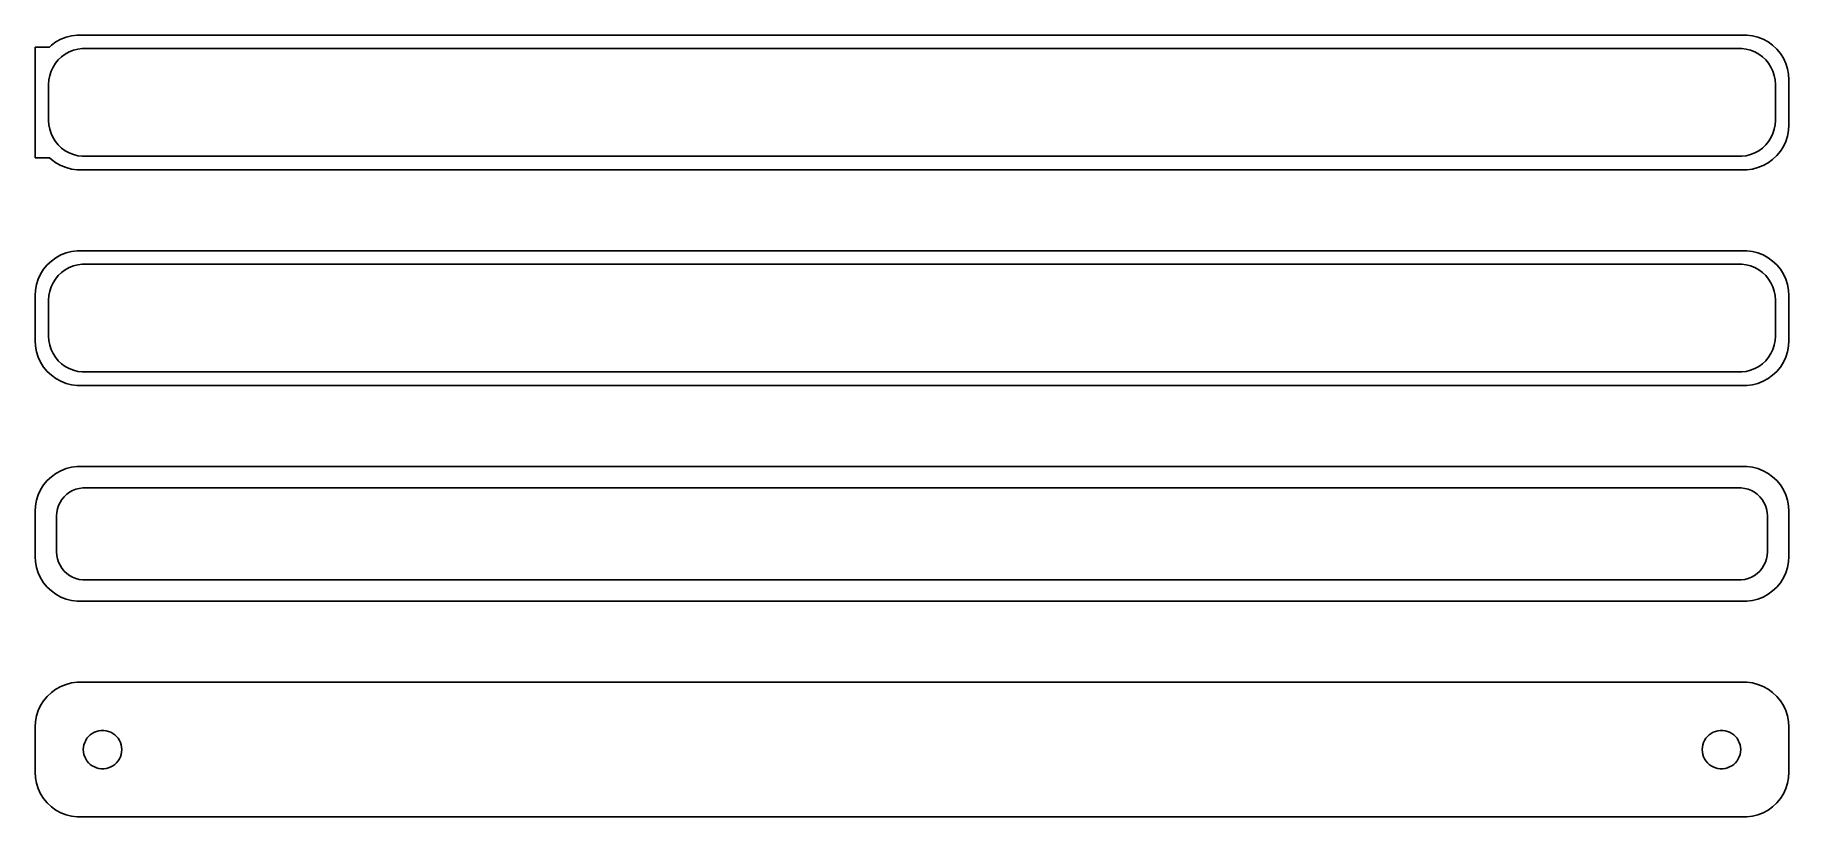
# Model space of a CAD drawing. Header units: metres. Extents: x -98 to 98, y 89 to 175.
import ezdxf

# ---------------------------------------------------------------- set-up
doc = ezdxf.new("R2010")
doc.units = ezdxf.units.M

msp = doc.modelspace()

# ---------------------------------------------------------------- linework, layer by layer
for p, q in [((-95.9, 174.153), (-97.5, 174.153)), ((-97.5, 174.153), (-97.5, 161.847)), ((-95.6871, 174.353), (-95.9, 174.153)), ((-95.1791, 174.722), (-95.6871, 174.353)), ((-94.6289, 175.024), (-95.1791, 174.722)), ((-94.0451, 175.255), (-94.6289, 175.024)), ((-94.1433, 173.377), (-93.7031, 173.619)), ((-93.4369, 175.411), (-94.0451, 175.255)), ((-93.7031, 173.619), (-93.2361, 173.804)), ((-92.8139, 175.49), (-93.4369, 175.411)), ((-93.2361, 173.804), (-92.7495, 173.929)), ((92.8139, 175.49), (-92.8139, 175.49)), ((-92.7495, 173.929), (-92.2512, 173.992)), ((-92.2512, 173.992), (92.2512, 173.992)), ((92.2512, 173.992), (92.7495, 173.929)), ((92.7495, 173.929), (93.2361, 173.804)), ((93.4369, 175.411), (92.8139, 175.49)), ((93.2361, 173.804), (93.7031, 173.619)), ((94.0451, 175.255), (93.4369, 175.411)), ((93.7031, 173.619), (94.1433, 173.377)), ((94.6289, 175.024), (94.0451, 175.255)), ((95.1791, 174.722), (94.6289, 175.024)), ((95.6871, 174.353), (95.1791, 174.722)), ((96.1448, 173.923), (95.6871, 174.353)), ((96.5451, 173.439), (96.1448, 173.923)), ((-95.7191, 171.472), (-95.5052, 171.927)), ((-95.5052, 171.927), (-95.2361, 172.351)), ((-95.2361, 172.351), (-94.9159, 172.738)), ((-94.9159, 172.738), (-94.5497, 173.082)), ((-94.5497, 173.082), (-94.1433, 173.377)), ((94.1433, 173.377), (94.5497, 173.082)), ((94.5497, 173.082), (94.9159, 172.738)), ((94.9159, 172.738), (95.2361, 172.351)), ((95.2361, 172.351), (95.5052, 171.927)), ((95.5052, 171.927), (95.7191, 171.472)), ((96.8815, 172.909), (96.5451, 173.439)), ((97.1489, 172.341), (96.8815, 172.909)), ((97.3429, 171.743), (97.1489, 172.341)), ((97.4606, 171.127), (97.3429, 171.743)), ((-96, 170), (-95.9685, 170.501)), ((-96, 166), (-96, 170)), ((-95.9685, 170.501), (-95.8743, 170.995)), ((-95.8743, 170.995), (-95.7191, 171.472)), ((95.7191, 171.472), (95.8743, 170.995)), ((95.8743, 170.995), (95.9685, 170.501)), ((95.9685, 170.501), (96, 170)), ((96, 170), (96, 166)), ((97.5, 170.5), (97.4606, 171.127)), ((97.5, 165.5), (97.5, 170.5)), ((-95.9685, 165.499), (-96, 166)), ((96, 166), (95.9685, 165.499)), ((-95.8743, 165.005), (-95.9685, 165.499)), ((-95.7191, 164.528), (-95.8743, 165.005)), ((-95.5052, 164.073), (-95.7191, 164.528)), ((-95.2361, 163.649), (-95.5052, 164.073)), ((95.5052, 164.073), (95.2361, 163.649)), ((95.7191, 164.528), (95.5052, 164.073)), ((95.8743, 165.005), (95.7191, 164.528)), ((95.9685, 165.499), (95.8743, 165.005)), ((97.1489, 163.659), (97.3429, 164.257)), ((97.3429, 164.257), (97.4606, 164.873)), ((97.4606, 164.873), (97.5, 165.5)), ((-94.9159, 163.262), (-95.2361, 163.649)), ((-94.5497, 162.918), (-94.9159, 163.262)), ((-94.1433, 162.623), (-94.5497, 162.918)), ((-93.7031, 162.381), (-94.1433, 162.623)), ((-93.2361, 162.196), (-93.7031, 162.381)), ((-92.7495, 162.071), (-93.2361, 162.196)), ((-92.2512, 162.008), (-92.7495, 162.071)), ((92.2512, 162.008), (-92.2512, 162.008)), ((92.7495, 162.071), (92.2512, 162.008)), ((93.2361, 162.196), (92.7495, 162.071)), ((93.7031, 162.381), (93.2361, 162.196)), ((94.1433, 162.623), (93.7031, 162.381)), ((94.5497, 162.918), (94.1433, 162.623)), ((94.9159, 163.262), (94.5497, 162.918)), ((95.2361, 163.649), (94.9159, 163.262)), ((95.6871, 161.647), (96.1448, 162.077)), ((96.1448, 162.077), (96.5451, 162.561)), ((96.5451, 162.561), (96.8815, 163.091)), ((96.8815, 163.091), (97.1489, 163.659)), ((-97.5, 161.847), (-95.9, 161.847)), ((-95.9, 161.847), (-95.6871, 161.647)), ((-95.6871, 161.647), (-95.1791, 161.278)), ((-95.1791, 161.278), (-94.6289, 160.976)), ((-94.6289, 160.976), (-94.0451, 160.745)), ((-94.0451, 160.745), (-93.4369, 160.589)), ((-93.4369, 160.589), (-92.8139, 160.51)), ((-92.8139, 160.51), (92.8139, 160.51)), ((92.8139, 160.51), (93.4369, 160.589)), ((93.4369, 160.589), (94.0451, 160.745)), ((94.0451, 160.745), (94.6289, 160.976)), ((94.6289, 160.976), (95.1791, 161.278)), ((95.1791, 161.278), (95.6871, 161.647)), ((-95.6871, 150.353), (-96.1448, 149.923)), ((-95.1791, 150.722), (-95.6871, 150.353)), ((-94.6289, 151.024), (-95.1791, 150.722)), ((-94.0451, 151.255), (-94.6289, 151.024)), ((-93.4369, 151.411), (-94.0451, 151.255)), ((-92.8139, 151.49), (-93.4369, 151.411)), ((92.8139, 151.49), (-92.8139, 151.49)), ((93.4369, 151.411), (92.8139, 151.49)), ((94.0451, 151.255), (93.4369, 151.411)), ((94.6289, 151.024), (94.0451, 151.255)), ((95.1791, 150.722), (94.6289, 151.024)), ((95.6871, 150.353), (95.1791, 150.722)), ((96.1448, 149.923), (95.6871, 150.353)), ((-97.1489, 148.341), (-97.3429, 147.743)), ((-96.8815, 148.909), (-97.1489, 148.341)), ((-96.5451, 149.439), (-96.8815, 148.909)), ((-96.1448, 149.923), (-96.5451, 149.439)), ((-95.5052, 147.927), (-95.2361, 148.351)), ((-95.2361, 148.351), (-94.9159, 148.738)), ((-94.9159, 148.738), (-94.5497, 149.082)), ((-94.5497, 149.082), (-94.1433, 149.377)), ((-94.1433, 149.377), (-93.7031, 149.619)), ((-93.7031, 149.619), (-93.2361, 149.804)), ((-93.2361, 149.804), (-92.7495, 149.929)), ((-92.7495, 149.929), (-92.2512, 149.992)), ((-92.2512, 149.992), (92.2512, 149.992)), ((92.2512, 149.992), (92.7495, 149.929)), ((92.7495, 149.929), (93.2361, 149.804)), ((93.2361, 149.804), (93.7031, 149.619)), ((93.7031, 149.619), (94.1433, 149.377)), ((94.1433, 149.377), (94.5497, 149.082)), ((94.5497, 149.082), (94.9159, 148.738)), ((94.9159, 148.738), (95.2361, 148.351)), ((95.2361, 148.351), (95.5052, 147.927)), ((96.5451, 149.439), (96.1448, 149.923)), ((96.8815, 148.909), (96.5451, 149.439)), ((97.1489, 148.341), (96.8815, 148.909)), ((97.3429, 147.743), (97.1489, 148.341)), ((-97.4606, 147.127), (-97.5, 146.5)), ((-97.5, 146.5), (-97.5, 141.5)), ((-97.3429, 147.743), (-97.4606, 147.127)), ((-96, 146), (-95.9685, 146.501)), ((-95.9685, 146.501), (-95.8743, 146.995)), ((-95.8743, 146.995), (-95.7191, 147.472)), ((-95.7191, 147.472), (-95.5052, 147.927)), ((95.5052, 147.927), (95.7191, 147.472)), ((95.7191, 147.472), (95.8743, 146.995)), ((95.8743, 146.995), (95.9685, 146.501)), ((95.9685, 146.501), (96, 146)), ((97.4606, 147.127), (97.3429, 147.743)), ((97.5, 146.5), (97.4606, 147.127)), ((97.5, 141.5), (97.5, 146.5)), ((-96, 142), (-96, 146)), ((96, 146), (96, 142)), ((-97.5, 141.5), (-97.4606, 140.873)), ((-97.4606, 140.873), (-97.3429, 140.257)), ((-95.9685, 141.499), (-96, 142)), ((-95.8743, 141.005), (-95.9685, 141.499)), ((-95.7191, 140.528), (-95.8743, 141.005)), ((-95.5052, 140.073), (-95.7191, 140.528)), ((95.7191, 140.528), (95.5052, 140.073)), ((95.8743, 141.005), (95.7191, 140.528)), ((95.9685, 141.499), (95.8743, 141.005)), ((96, 142), (95.9685, 141.499)), ((97.3429, 140.257), (97.4606, 140.873)), ((97.4606, 140.873), (97.5, 141.5)), ((-97.3429, 140.257), (-97.1489, 139.659)), ((-97.1489, 139.659), (-96.8815, 139.091)), ((-96.8815, 139.091), (-96.5451, 138.561)), ((-96.5451, 138.561), (-96.1448, 138.077)), ((-95.2361, 139.649), (-95.5052, 140.073)), ((-94.9159, 139.262), (-95.2361, 139.649)), ((-94.5497, 138.918), (-94.9159, 139.262)), ((-94.1433, 138.623), (-94.5497, 138.918)), ((-93.7031, 138.381), (-94.1433, 138.623)), ((94.1433, 138.623), (93.7031, 138.381)), ((94.5497, 138.918), (94.1433, 138.623)), ((94.9159, 139.262), (94.5497, 138.918)), ((95.2361, 139.649), (94.9159, 139.262)), ((95.5052, 140.073), (95.2361, 139.649)), ((96.1448, 138.077), (96.5451, 138.561)), ((96.5451, 138.561), (96.8815, 139.091)), ((96.8815, 139.091), (97.1489, 139.659)), ((97.1489, 139.659), (97.3429, 140.257)), ((-96.1448, 138.077), (-95.6871, 137.647)), ((-95.6871, 137.647), (-95.1791, 137.278)), ((-95.1791, 137.278), (-94.6289, 136.976)), ((-94.6289, 136.976), (-94.0451, 136.745)), ((-94.0451, 136.745), (-93.4369, 136.589)), ((-93.2361, 138.196), (-93.7031, 138.381)), ((-93.4369, 136.589), (-92.8139, 136.51)), ((-92.7495, 138.071), (-93.2361, 138.196)), ((-92.8139, 136.51), (92.8139, 136.51)), ((-92.2512, 138.008), (-92.7495, 138.071)), ((92.2512, 138.008), (-92.2512, 138.008)), ((92.7495, 138.071), (92.2512, 138.008)), ((93.2361, 138.196), (92.7495, 138.071)), ((92.8139, 136.51), (93.4369, 136.589)), ((93.7031, 138.381), (93.2361, 138.196)), ((93.4369, 136.589), (94.0451, 136.745)), ((94.0451, 136.745), (94.6289, 136.976)), ((94.6289, 136.976), (95.1791, 137.278)), ((95.1791, 137.278), (95.6871, 137.647)), ((95.6871, 137.647), (96.1448, 138.077)), ((-94.6289, 127.024), (-95.1791, 126.722)), ((-94.0451, 127.255), (-94.6289, 127.024)), ((-93.4369, 127.411), (-94.0451, 127.255)), ((-92.8139, 127.49), (-93.4369, 127.411)), ((92.8139, 127.49), (-92.8139, 127.49)), ((93.4369, 127.411), (92.8139, 127.49)), ((94.0451, 127.255), (93.4369, 127.411)), ((94.6289, 127.024), (94.0451, 127.255)), ((95.1791, 126.722), (94.6289, 127.024)), ((-96.8815, 124.909), (-97.1489, 124.341)), ((-96.5451, 125.439), (-96.8815, 124.909)), ((-96.1448, 125.923), (-96.5451, 125.439)), ((-95.6871, 126.353), (-96.1448, 125.923)), ((-95.1791, 126.722), (-95.6871, 126.353)), ((-93.668, 124.628), (-93.3254, 124.817)), ((-93.3254, 124.817), (-92.9619, 124.961)), ((-92.9619, 124.961), (-92.5833, 125.058)), ((-92.5833, 125.058), (-92.1955, 125.107)), ((-92.1955, 125.107), (92.1955, 125.107)), ((92.1955, 125.107), (92.5833, 125.058)), ((92.5833, 125.058), (92.9619, 124.961)), ((92.9619, 124.961), (93.3254, 124.817)), ((93.3254, 124.817), (93.668, 124.628)), ((95.6871, 126.353), (95.1791, 126.722)), ((96.1448, 125.923), (95.6871, 126.353)), ((96.5451, 125.439), (96.1448, 125.923)), ((96.8815, 124.909), (96.5451, 125.439)), ((97.1489, 124.341), (96.8815, 124.909)), ((-97.4606, 123.127), (-97.5, 122.5)), ((-97.3429, 123.743), (-97.4606, 123.127)), ((-97.1489, 124.341), (-97.3429, 123.743)), ((-95.0151, 122.774), (-94.8943, 123.146)), ((-94.8943, 123.146), (-94.7279, 123.5)), ((-94.7279, 123.5), (-94.5184, 123.83)), ((-94.5184, 123.83), (-94.2692, 124.131)), ((-94.2692, 124.131), (-93.9843, 124.399)), ((-93.9843, 124.399), (-93.668, 124.628)), ((93.668, 124.628), (93.9843, 124.399)), ((93.9843, 124.399), (94.2692, 124.131)), ((94.2692, 124.131), (94.5184, 123.83)), ((94.5184, 123.83), (94.7279, 123.5)), ((94.7279, 123.5), (94.8943, 123.146)), ((94.8943, 123.146), (95.0151, 122.774)), ((97.3429, 123.743), (97.1489, 124.341)), ((97.4606, 123.127), (97.3429, 123.743)), ((97.5, 122.5), (97.4606, 123.127)), ((-97.5, 122.5), (-97.5, 117.5)), ((-95.1129, 122), (-95.0884, 122.39)), ((-95.1129, 118), (-95.1129, 122)), ((-95.0884, 122.39), (-95.0151, 122.774)), ((95.0151, 122.774), (95.0884, 122.39)), ((95.0884, 122.39), (95.1129, 122)), ((95.1129, 122), (95.1129, 118)), ((97.5, 117.5), (97.5, 122.5)), ((-97.5, 117.5), (-97.4606, 116.873)), ((-95.0884, 117.61), (-95.1129, 118)), ((-95.0151, 117.226), (-95.0884, 117.61)), ((-94.8943, 116.854), (-95.0151, 117.226)), ((95.0151, 117.226), (94.8943, 116.854)), ((95.0884, 117.61), (95.0151, 117.226)), ((95.1129, 118), (95.0884, 117.61)), ((97.4606, 116.873), (97.5, 117.5)), ((-97.4606, 116.873), (-97.3429, 116.257)), ((-97.3429, 116.257), (-97.1489, 115.659)), ((-97.1489, 115.659), (-96.8815, 115.091)), ((-96.8815, 115.091), (-96.5451, 114.561)), ((-94.7279, 116.5), (-94.8943, 116.854)), ((-94.5184, 116.17), (-94.7279, 116.5)), ((-94.2692, 115.869), (-94.5184, 116.17)), ((-93.9843, 115.601), (-94.2692, 115.869)), ((-93.668, 115.372), (-93.9843, 115.601)), ((-93.3254, 115.183), (-93.668, 115.372)), ((-92.9619, 115.039), (-93.3254, 115.183)), ((93.3254, 115.183), (92.9619, 115.039)), ((93.668, 115.372), (93.3254, 115.183)), ((93.9843, 115.601), (93.668, 115.372)), ((94.2692, 115.869), (93.9843, 115.601)), ((94.5184, 116.17), (94.2692, 115.869)), ((94.7279, 116.5), (94.5184, 116.17)), ((94.8943, 116.854), (94.7279, 116.5)), ((96.5451, 114.561), (96.8815, 115.091)), ((96.8815, 115.091), (97.1489, 115.659)), ((97.1489, 115.659), (97.3429, 116.257)), ((97.3429, 116.257), (97.4606, 116.873)), ((-96.5451, 114.561), (-96.1448, 114.077)), ((-96.1448, 114.077), (-95.6871, 113.647)), ((-95.6871, 113.647), (-95.1791, 113.278)), ((-95.1791, 113.278), (-94.6289, 112.976)), ((-92.5833, 114.942), (-92.9619, 115.039)), ((-92.1955, 114.893), (-92.5833, 114.942)), ((92.1955, 114.893), (-92.1955, 114.893)), ((92.5833, 114.942), (92.1955, 114.893)), ((92.9619, 115.039), (92.5833, 114.942)), ((94.6289, 112.976), (95.1791, 113.278)), ((95.1791, 113.278), (95.6871, 113.647)), ((95.6871, 113.647), (96.1448, 114.077)), ((96.1448, 114.077), (96.5451, 114.561)), ((-94.6289, 112.976), (-94.0451, 112.745)), ((-94.0451, 112.745), (-93.4369, 112.589)), ((-93.4369, 112.589), (-92.8139, 112.51)), ((-92.8139, 112.51), (92.8139, 112.51)), ((92.8139, 112.51), (93.4369, 112.589)), ((93.4369, 112.589), (94.0451, 112.745)), ((94.0451, 112.745), (94.6289, 112.976)), ((-93.4369, 103.411), (-94.0451, 103.255)), ((-92.8139, 103.49), (-93.4369, 103.411)), ((92.8139, 103.49), (-92.8139, 103.49)), ((93.4369, 103.411), (92.8139, 103.49)), ((94.0451, 103.255), (93.4369, 103.411)), ((-96.5451, 101.439), (-96.8815, 100.909)), ((-96.1448, 101.923), (-96.5451, 101.439)), ((-95.6871, 102.353), (-96.1448, 101.923)), ((-95.1791, 102.722), (-95.6871, 102.353)), ((-94.6289, 103.024), (-95.1791, 102.722)), ((-94.0451, 103.255), (-94.6289, 103.024)), ((94.6289, 103.024), (94.0451, 103.255)), ((95.1791, 102.722), (94.6289, 103.024)), ((95.6871, 102.353), (95.1791, 102.722)), ((96.1448, 101.923), (95.6871, 102.353)), ((96.5451, 101.439), (96.1448, 101.923)), ((96.8815, 100.909), (96.5451, 101.439)), ((-97.3429, 99.7434), (-97.4606, 99.1267)), ((-97.1489, 100.341), (-97.3429, 99.7434)), ((-96.8815, 100.909), (-97.1489, 100.341)), ((97.1489, 100.341), (96.8815, 100.909)), ((97.3429, 99.7434), (97.1489, 100.341)), ((97.4606, 99.1267), (97.3429, 99.7434)), ((-97.4606, 99.1267), (-97.5, 98.5)), ((-97.5, 98.5), (-97.5, 93.5)), ((-91.5566, 97.4617), (-91.3611, 97.6453)), ((-91.3611, 97.6453), (-91.1441, 97.8029)), ((-91.1441, 97.8029), (-90.9092, 97.9321)), ((-90.9092, 97.9321), (-90.6598, 98.0308)), ((-90.6598, 98.0308), (-90.4001, 98.0975)), ((-90.4001, 98.0975), (-90.1341, 98.1311)), ((-90.1341, 98.1311), (-89.8659, 98.1311)), ((-89.8659, 98.1311), (-89.5999, 98.0975)), ((-89.5999, 98.0975), (-89.3401, 98.0308)), ((-89.3401, 98.0308), (-89.0908, 97.9321)), ((-89.0908, 97.9321), (-88.8559, 97.8029)), ((-88.8559, 97.8029), (-88.6389, 97.6453)), ((-88.6389, 97.6453), (-88.4434, 97.4617)), ((88.4434, 97.4617), (88.6389, 97.6453)), ((88.6389, 97.6453), (88.8559, 97.8029)), ((88.8559, 97.8029), (89.0908, 97.9321)), ((89.0908, 97.9321), (89.3401, 98.0308)), ((89.3401, 98.0308), (89.5999, 98.0975)), ((89.5999, 98.0975), (89.8659, 98.1311)), ((89.8659, 98.1311), (90.1341, 98.1311)), ((90.1341, 98.1311), (90.4001, 98.0975)), ((90.4001, 98.0975), (90.6598, 98.0308)), ((90.6598, 98.0308), (90.9092, 97.9321)), ((90.9092, 97.9321), (91.1441, 97.8029)), ((91.1441, 97.8029), (91.3611, 97.6453)), ((91.3611, 97.6453), (91.5566, 97.4617)), ((97.5, 98.5), (97.4606, 99.1267)), ((97.5, 93.5), (97.5, 98.5)), ((-92.1353, 96), (-92.1185, 96.2676)), ((-92.1185, 95.7324), (-92.1353, 96)), ((-92.1185, 96.2676), (-92.0682, 96.531)), ((-92.0682, 95.469), (-92.1185, 95.7324)), ((-92.0682, 96.531), (-91.9853, 96.786)), ((-91.9853, 96.786), (-91.8712, 97.0287)), ((-91.8712, 97.0287), (-91.7275, 97.2551)), ((-91.7275, 97.2551), (-91.5566, 97.4617)), ((-88.4434, 97.4617), (-88.2725, 97.2551)), ((-88.2725, 97.2551), (-88.1288, 97.0287)), ((-88.1288, 97.0287), (-88.0146, 96.786)), ((-88.0146, 96.786), (-87.9318, 96.531)), ((-87.9318, 96.531), (-87.8815, 96.2676)), ((-87.8815, 95.7324), (-87.9318, 95.469)), ((-87.8815, 96.2676), (-87.8647, 96)), ((-87.8647, 96), (-87.8815, 95.7324)), ((87.8647, 96), (87.8815, 96.2676)), ((87.8815, 95.7324), (87.8647, 96)), ((87.8815, 96.2676), (87.9318, 96.531)), ((87.9318, 95.469), (87.8815, 95.7324)), ((87.9318, 96.531), (88.0146, 96.786)), ((88.0146, 96.786), (88.1288, 97.0287)), ((88.1288, 97.0287), (88.2725, 97.2551)), ((88.2725, 97.2551), (88.4434, 97.4617)), ((91.5566, 97.4617), (91.7275, 97.2551)), ((91.7275, 97.2551), (91.8712, 97.0287)), ((91.8712, 97.0287), (91.9853, 96.786)), ((91.9853, 96.786), (92.0682, 96.531)), ((92.0682, 96.531), (92.1185, 96.2676)), ((92.1185, 95.7324), (92.0682, 95.469)), ((92.1185, 96.2676), (92.1353, 96)), ((92.1353, 96), (92.1185, 95.7324)), ((-91.9853, 95.214), (-92.0682, 95.469)), ((-91.8712, 94.9713), (-91.9853, 95.214)), ((-91.7275, 94.7449), (-91.8712, 94.9713)), ((-91.5566, 94.5383), (-91.7275, 94.7449)), ((-91.3611, 94.3547), (-91.5566, 94.5383)), ((-91.1441, 94.1971), (-91.3611, 94.3547)), ((-90.9092, 94.0679), (-91.1441, 94.1971)), ((-90.6598, 93.9692), (-90.9092, 94.0679)), ((-90.4001, 93.9025), (-90.6598, 93.9692)), ((-90.1341, 93.8689), (-90.4001, 93.9025)), ((-89.8659, 93.8689), (-90.1341, 93.8689)), ((-89.5999, 93.9025), (-89.8659, 93.8689)), ((-89.3401, 93.9692), (-89.5999, 93.9025)), ((-89.0908, 94.0679), (-89.3401, 93.9692)), ((-88.8559, 94.1971), (-89.0908, 94.0679)), ((-88.6389, 94.3547), (-88.8559, 94.1971)), ((-88.4434, 94.5383), (-88.6389, 94.3547)), ((-88.2725, 94.7449), (-88.4434, 94.5383)), ((-88.1288, 94.9713), (-88.2725, 94.7449)), ((-88.0146, 95.214), (-88.1288, 94.9713)), ((-87.9318, 95.469), (-88.0146, 95.214)), ((88.0146, 95.214), (87.9318, 95.469)), ((88.1288, 94.9713), (88.0146, 95.214)), ((88.2725, 94.7449), (88.1288, 94.9713)), ((88.4434, 94.5383), (88.2725, 94.7449)), ((88.6389, 94.3547), (88.4434, 94.5383)), ((88.8559, 94.1971), (88.6389, 94.3547)), ((89.0908, 94.0679), (88.8559, 94.1971)), ((89.3401, 93.9692), (89.0908, 94.0679)), ((89.5999, 93.9025), (89.3401, 93.9692)), ((89.8659, 93.8689), (89.5999, 93.9025)), ((90.1341, 93.8689), (89.8659, 93.8689)), ((90.4001, 93.9025), (90.1341, 93.8689)), ((90.6598, 93.9692), (90.4001, 93.9025)), ((90.9092, 94.0679), (90.6598, 93.9692)), ((91.1441, 94.1971), (90.9092, 94.0679)), ((91.3611, 94.3547), (91.1441, 94.1971)), ((91.5566, 94.5383), (91.3611, 94.3547)), ((91.7275, 94.7449), (91.5566, 94.5383)), ((91.8712, 94.9713), (91.7275, 94.7449)), ((91.9853, 95.214), (91.8712, 94.9713)), ((92.0682, 95.469), (91.9853, 95.214)), ((-97.5, 93.5), (-97.4606, 92.8733)), ((-97.4606, 92.8733), (-97.3429, 92.2566)), ((-97.3429, 92.2566), (-97.1489, 91.6594)), ((-97.1489, 91.6594), (-96.8815, 91.0912)), ((96.8815, 91.0912), (97.1489, 91.6594)), ((97.1489, 91.6594), (97.3429, 92.2566)), ((97.3429, 92.2566), (97.4606, 92.8733)), ((97.4606, 92.8733), (97.5, 93.5)), ((-96.8815, 91.0912), (-96.5451, 90.5611)), ((-96.5451, 90.5611), (-96.1448, 90.0773)), ((-96.1448, 90.0773), (-95.6871, 89.6474)), ((95.6871, 89.6474), (96.1448, 90.0773)), ((96.1448, 90.0773), (96.5451, 90.5611)), ((96.5451, 90.5611), (96.8815, 91.0912)), ((-95.6871, 89.6474), (-95.1791, 89.2784)), ((-95.1791, 89.2784), (-94.6289, 88.9759)), ((-94.6289, 88.9759), (-94.0451, 88.7447)), ((-94.0451, 88.7447), (-93.4369, 88.5886)), ((-93.4369, 88.5886), (-92.8139, 88.5099)), ((-92.8139, 88.5099), (92.8139, 88.5099)), ((92.8139, 88.5099), (93.4369, 88.5886)), ((93.4369, 88.5886), (94.0451, 88.7447)), ((94.0451, 88.7447), (94.6289, 88.9759)), ((94.6289, 88.9759), (95.1791, 89.2784)), ((95.1791, 89.2784), (95.6871, 89.6474))]:
    msp.add_line(p, q)

doc.saveas('drawing.dxf')
